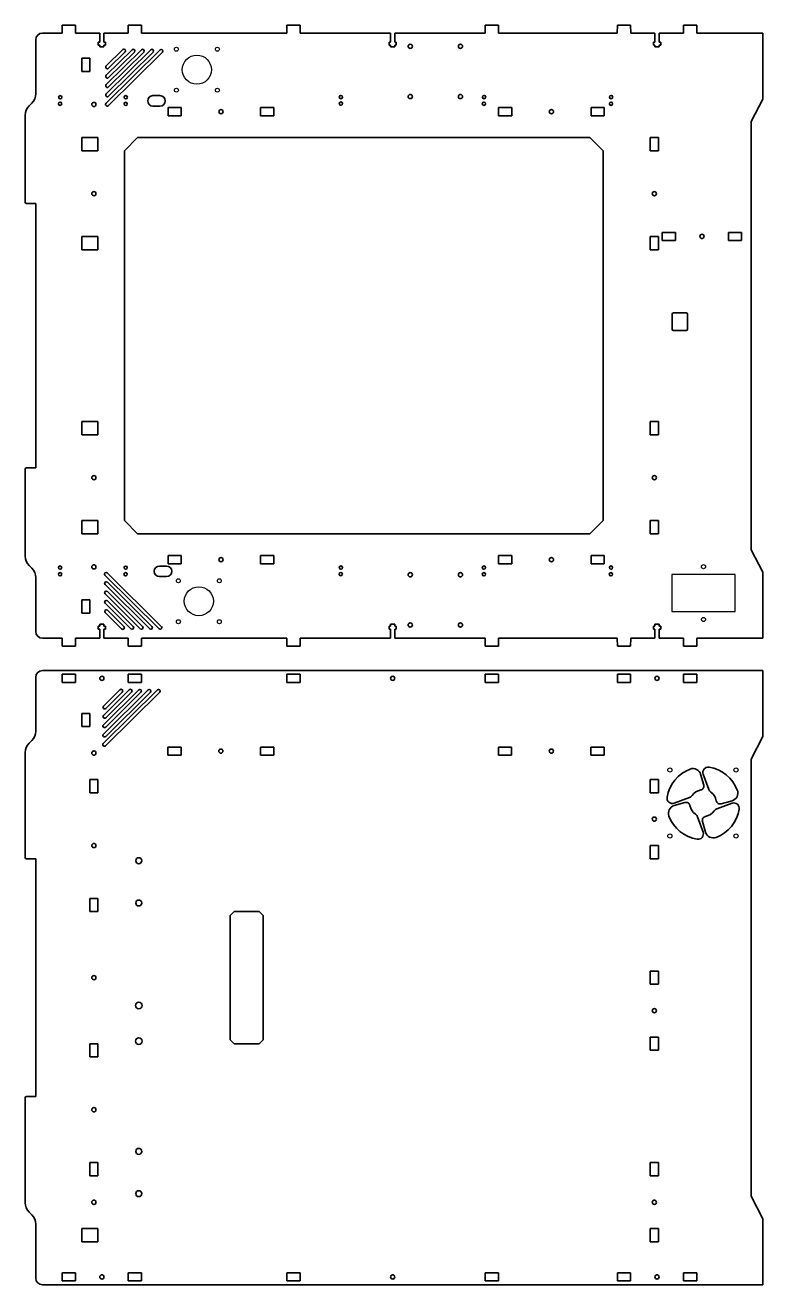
# Model space of a CAD drawing. Header units: millimetres. Extents: x -9 to 2627, y -68 to 886.
# Drawn here: x 2069 to 2627, y -68 to 886 of the extents above; entities that cross this region are included whole.
import ezdxf

# ---------------------------------------------------------------- set-up
doc = ezdxf.new("R2010")
doc.units = ezdxf.units.MM
doc.layers.get('0').update_dxf_attribs({"lineweight": 35})

msp = doc.modelspace()

# ---------------------------------------------------------------- linework, layer by layer
for p, q in [((2082.47, 879.62), (2097.37, 879.62)), ((2097.37, 879.62), (2097.47, 885.62)), ((2097.47, 885.62), (2107.47, 885.62)), ((2107.47, 885.62), (2107.57, 879.62)), ((2107.57, 879.62), (2125.92, 879.62)), ((2125.92, 879.62), (2125.92, 872.82)), ((2129.02, 879.62), (2147.37, 879.62)), ((2129.02, 872.82), (2129.02, 879.62)), ((2147.37, 879.62), (2147.47, 885.62)), ((2147.47, 885.62), (2157.47, 885.62)), ((2157.47, 885.62), (2157.57, 879.62)), ((2157.57, 879.62), (2267.37, 879.62)), ((2267.37, 879.62), (2267.47, 885.62)), ((2267.47, 885.62), (2277.47, 885.62)), ((2277.47, 885.62), (2277.57, 879.62)), ((2277.57, 879.62), (2345.92, 879.62)), ((2345.92, 879.62), (2345.92, 872.82)), ((2349.02, 879.62), (2417.37, 879.62)), ((2349.02, 872.82), (2349.02, 879.62)), ((2417.37, 879.62), (2417.47, 885.62)), ((2417.47, 885.62), (2427.47, 885.62)), ((2427.47, 885.62), (2427.57, 879.62)), ((2427.57, 879.62), (2517.37, 879.62)), ((2517.37, 879.62), (2517.47, 885.62)), ((2517.47, 885.62), (2527.47, 885.62)), ((2527.47, 885.62), (2527.57, 879.62)), ((2527.57, 879.62), (2545.92, 879.62)), ((2545.92, 879.62), (2545.92, 872.82)), ((2549.02, 879.62), (2567.37, 879.62)), ((2549.02, 872.82), (2549.02, 879.62)), ((2567.37, 879.62), (2567.47, 885.62)), ((2567.47, 885.62), (2577.47, 885.62)), ((2577.47, 885.62), (2577.57, 879.62)), ((2577.57, 879.62), (2627.47, 879.62)), ((2627.47, 879.62), (2627.47, 829.62)), ((2077.47, 833.77), (2077.47, 874.62)), ((2124.72, 872.82), (2124.72, 870.62)), ((2125.92, 872.82), (2124.72, 872.82)), ((2124.72, 870.62), (2125.92, 870.62)), ((2125.92, 870.62), (2125.92, 869.12)), ((2125.92, 869.12), (2129.02, 869.12)), ((2130.22, 872.82), (2129.02, 872.82)), ((2129.02, 870.62), (2130.22, 870.62)), ((2129.02, 869.12), (2129.02, 870.62)), ((2130.22, 870.62), (2130.22, 872.82)), ((2344.72, 872.82), (2344.72, 870.62)), ((2345.92, 872.82), (2344.72, 872.82)), ((2344.72, 870.62), (2345.92, 870.62)), ((2345.92, 870.62), (2345.92, 869.12)), ((2345.92, 869.12), (2349.02, 869.12)), ((2350.22, 872.82), (2349.02, 872.82)), ((2349.02, 870.62), (2350.22, 870.62)), ((2349.02, 869.12), (2349.02, 870.62)), ((2350.22, 870.62), (2350.22, 872.82)), ((2544.72, 872.82), (2544.72, 870.62)), ((2545.92, 872.82), (2544.72, 872.82)), ((2544.72, 870.62), (2545.92, 870.62)), ((2545.92, 870.62), (2545.92, 869.12)), ((2545.92, 869.12), (2549.02, 869.12)), ((2550.22, 872.82), (2549.02, 872.82)), ((2549.02, 870.62), (2550.22, 870.62)), ((2549.02, 869.12), (2549.02, 870.62)), ((2550.22, 870.62), (2550.22, 872.82)), ((2112.37, 860.62), (2112.37, 850.62)), ((2118.47, 860.62), (2112.37, 860.62)), ((2118.47, 850.62), (2118.47, 860.62)), ((2171.53, 866.96), (2130.65, 826.52)), ((2164.46, 867), (2130.69, 833.6)), ((2157.39, 867.04), (2130.73, 840.67)), ((2150.32, 867.08), (2130.77, 847.74)), ((2143.25, 867.11), (2130.81, 854.81)), ((2132.41, 824.75), (2173.29, 865.18)), ((2132.45, 831.82), (2166.22, 865.22)), ((2132.49, 838.89), (2159.15, 865.26)), ((2132.53, 845.96), (2152.08, 865.3)), ((2132.56, 853.03), (2145.01, 865.34)), ((2112.37, 850.62), (2118.47, 850.62)), ((2627.47, 829.62), (2618.77, 812.62)), ((2072.4, 824.55), (2074.54, 826.69)), ((2187.57, 823.22), (2177.57, 823.22)), ((2177.57, 823.22), (2177.57, 817.12)), ((2187.57, 817.12), (2187.57, 823.22)), ((2257.57, 823.22), (2247.57, 823.22)), ((2247.57, 823.22), (2247.57, 817.12)), ((2257.57, 817.12), (2257.57, 823.22)), ((2437.57, 823.22), (2427.57, 823.22)), ((2427.57, 823.22), (2427.57, 817.12)), ((2437.57, 817.12), (2437.57, 823.22)), ((2507.57, 823.22), (2497.57, 823.22)), ((2497.57, 823.22), (2497.57, 817.12)), ((2507.57, 817.12), (2507.57, 823.22)), ((2069.47, 751.62), (2069.47, 817.48)), ((2177.57, 817.12), (2187.57, 817.12)), ((2247.57, 817.12), (2257.57, 817.12)), ((2427.57, 817.12), (2437.57, 817.12)), ((2497.57, 817.12), (2507.57, 817.12)), ((2618.77, 812.62), (2618.77, 488.62)), ((2112.37, 800.62), (2112.37, 790.62)), ((2124.47, 800.62), (2112.37, 800.62)), ((2124.47, 790.62), (2124.47, 800.62)), ((2542.37, 800.62), (2542.37, 790.62)), ((2548.47, 800.62), (2542.37, 800.62)), ((2548.47, 790.62), (2548.47, 800.62)), ((2112.37, 790.62), (2124.47, 790.62)), ((2542.37, 790.62), (2548.47, 790.62)), ((2077.47, 750.62), (2070.47, 750.62)), ((2112.37, 725.62), (2112.37, 715.62)), ((2124.47, 725.62), (2112.37, 725.62)), ((2124.47, 715.62), (2124.47, 725.62)), ((2542.37, 725.62), (2542.37, 715.62)), ((2548.47, 725.62), (2542.37, 725.62)), ((2548.47, 715.62), (2548.47, 725.62)), ((2561.47, 728.8), (2551.47, 728.8)), ((2551.47, 728.8), (2551.47, 722.7)), ((2561.47, 722.7), (2561.47, 728.8)), ((2611.47, 728.8), (2601.47, 728.8)), ((2601.47, 728.8), (2601.47, 722.7)), ((2611.47, 722.7), (2611.47, 728.8)), ((2112.37, 715.62), (2124.47, 715.62)), ((2542.37, 715.62), (2548.47, 715.62)), ((2551.47, 722.7), (2561.47, 722.7)), ((2601.47, 722.7), (2611.47, 722.7)), ((2112.37, 585.62), (2112.37, 575.62)), ((2124.47, 585.62), (2112.37, 585.62)), ((2124.47, 575.62), (2124.47, 585.62)), ((2542.37, 585.62), (2542.37, 575.62)), ((2548.47, 585.62), (2542.37, 585.62)), ((2548.47, 575.62), (2548.47, 585.62)), ((2112.37, 575.62), (2124.47, 575.62)), ((2542.37, 575.62), (2548.47, 575.62)), ((2069.47, 483.77), (2069.47, 549.62)), ((2070.47, 550.62), (2077.47, 550.62)), ((2112.37, 510.62), (2112.37, 500.62)), ((2124.47, 510.62), (2112.37, 510.62)), ((2124.47, 500.62), (2124.47, 510.62)), ((2542.37, 510.62), (2542.37, 500.62)), ((2548.47, 510.62), (2542.37, 510.62)), ((2548.47, 500.62), (2548.47, 510.62)), ((2112.37, 500.62), (2124.47, 500.62)), ((2542.37, 500.62), (2548.47, 500.62)), ((2618.77, 488.62), (2627.47, 471.62)), ((2187.57, 484.12), (2177.57, 484.12)), ((2177.57, 484.12), (2177.57, 478.02)), ((2177.57, 478.02), (2187.57, 478.02)), ((2187.57, 478.02), (2187.57, 484.12)), ((2257.57, 484.12), (2247.57, 484.12)), ((2247.57, 484.12), (2247.57, 478.02)), ((2247.57, 478.02), (2257.57, 478.02)), ((2257.57, 478.02), (2257.57, 484.12)), ((2437.57, 484.12), (2427.57, 484.12)), ((2427.57, 484.12), (2427.57, 478.02)), ((2427.57, 478.02), (2437.57, 478.02)), ((2437.57, 478.02), (2437.57, 484.12)), ((2507.57, 484.12), (2497.57, 484.12)), ((2497.57, 484.12), (2497.57, 478.02)), ((2497.57, 478.02), (2507.57, 478.02)), ((2507.57, 478.02), (2507.57, 484.12)), ((2074.54, 474.55), (2072.4, 476.69)), ((2077.47, 426.62), (2077.47, 467.48)), ((2170.7, 428.82), (2129.81, 469.25)), ((2131.57, 471.03), (2172.45, 430.59)), ((2627.47, 471.62), (2627.47, 421.62)), ((2163.63, 428.78), (2129.85, 462.18)), ((2131.61, 463.96), (2165.38, 430.55)), ((2112.37, 450.62), (2112.37, 440.62)), ((2118.47, 450.62), (2112.37, 450.62)), ((2118.47, 440.62), (2118.47, 450.62)), ((2156.55, 428.74), (2129.89, 455.11)), ((2131.65, 456.88), (2158.31, 430.51)), ((2131.69, 449.81), (2151.24, 430.48)), ((2112.37, 440.62), (2118.47, 440.62)), ((2149.48, 428.7), (2129.93, 448.04)), ((2142.41, 428.66), (2129.97, 440.96)), ((2131.73, 442.74), (2144.17, 430.44)), ((2124.72, 430.62), (2124.72, 428.42)), ((2125.92, 430.62), (2124.72, 430.62)), ((2125.92, 432.12), (2125.92, 430.62)), ((2129.02, 432.12), (2125.92, 432.12)), ((2129.02, 430.62), (2129.02, 432.12)), ((2130.22, 430.62), (2129.02, 430.62)), ((2130.22, 428.42), (2130.22, 430.62)), ((2344.72, 430.62), (2344.72, 428.42)), ((2345.92, 430.62), (2344.72, 430.62)), ((2345.92, 432.12), (2345.92, 430.62)), ((2349.02, 432.12), (2345.92, 432.12)), ((2349.02, 430.62), (2349.02, 432.12)), ((2350.22, 430.62), (2349.02, 430.62)), ((2350.22, 428.42), (2350.22, 430.62)), ((2544.72, 430.62), (2544.72, 428.42)), ((2545.92, 430.62), (2544.72, 430.62)), ((2545.92, 432.12), (2545.92, 430.62)), ((2549.02, 432.12), (2545.92, 432.12)), ((2549.02, 430.62), (2549.02, 432.12)), ((2550.22, 430.62), (2549.02, 430.62)), ((2550.22, 428.42), (2550.22, 430.62)), ((2097.37, 421.62), (2082.47, 421.62)), ((2097.47, 415.62), (2097.37, 421.62)), ((2107.57, 421.62), (2107.47, 415.62)), ((2125.92, 421.62), (2107.57, 421.62)), ((2124.72, 428.42), (2125.92, 428.42)), ((2125.92, 428.42), (2125.92, 421.62)), ((2129.02, 428.42), (2130.22, 428.42)), ((2129.02, 421.62), (2129.02, 428.42)), ((2147.37, 421.62), (2129.02, 421.62)), ((2147.47, 415.62), (2147.37, 421.62)), ((2157.57, 421.62), (2157.47, 415.62)), ((2267.37, 421.62), (2157.57, 421.62)), ((2267.47, 415.62), (2267.37, 421.62)), ((2277.57, 421.62), (2277.47, 415.62)), ((2345.92, 421.62), (2277.57, 421.62)), ((2344.72, 428.42), (2345.92, 428.42)), ((2345.92, 428.42), (2345.92, 421.62)), ((2349.02, 428.42), (2350.22, 428.42)), ((2349.02, 421.62), (2349.02, 428.42)), ((2417.37, 421.62), (2349.02, 421.62)), ((2417.47, 415.62), (2417.37, 421.62)), ((2427.57, 421.62), (2427.47, 415.62)), ((2517.37, 421.62), (2427.57, 421.62)), ((2517.47, 415.62), (2517.37, 421.62)), ((2527.57, 421.62), (2527.47, 415.62)), ((2545.92, 421.62), (2527.57, 421.62)), ((2544.72, 428.42), (2545.92, 428.42)), ((2545.92, 428.42), (2545.92, 421.62)), ((2549.02, 428.42), (2550.22, 428.42)), ((2549.02, 421.62), (2549.02, 428.42)), ((2567.37, 421.62), (2549.02, 421.62)), ((2567.47, 415.62), (2567.37, 421.62)), ((2577.57, 421.62), (2577.47, 415.62)), ((2627.47, 421.62), (2577.57, 421.62)), ((2107.47, 415.62), (2097.47, 415.62)), ((2157.47, 415.62), (2147.47, 415.62)), ((2277.47, 415.62), (2267.47, 415.62)), ((2427.47, 415.62), (2417.47, 415.62)), ((2527.47, 415.62), (2517.47, 415.62)), ((2577.47, 415.62), (2567.47, 415.62)), ((2077.47, 392.17), (2077.47, 351.31)), ((2627.47, 397.17), (2082.47, 397.17)), ((2097.47, 388.17), (2097.47, 394.27)), ((2097.47, 394.27), (2107.47, 394.27)), ((2107.47, 394.27), (2107.47, 388.17)), ((2147.47, 388.17), (2147.47, 394.27)), ((2147.47, 394.27), (2157.47, 394.27)), ((2157.47, 394.27), (2157.47, 388.17)), ((2267.47, 388.17), (2267.47, 394.27)), ((2267.47, 394.27), (2277.47, 394.27)), ((2277.47, 394.27), (2277.47, 388.17)), ((2417.47, 388.17), (2417.47, 394.27)), ((2417.47, 394.27), (2427.47, 394.27)), ((2427.47, 394.27), (2427.47, 388.17)), ((2517.47, 388.17), (2517.47, 394.27)), ((2517.47, 394.27), (2527.47, 394.27)), ((2527.47, 394.27), (2527.47, 388.17)), ((2567.47, 388.17), (2567.47, 394.27)), ((2567.47, 394.27), (2577.47, 394.27)), ((2577.47, 394.27), (2577.47, 388.17)), ((2627.47, 347.17), (2627.47, 397.17)), ((2107.47, 388.17), (2097.47, 388.17)), ((2169.45, 382.44), (2128.57, 342.01)), ((2162.38, 382.48), (2128.61, 349.08)), ((2155.31, 382.52), (2128.64, 356.15)), ((2148.24, 382.56), (2128.68, 363.22)), ((2141.17, 382.6), (2128.72, 370.29)), ((2157.47, 388.17), (2147.47, 388.17)), ((2277.47, 388.17), (2267.47, 388.17)), ((2427.47, 388.17), (2417.47, 388.17)), ((2527.47, 388.17), (2517.47, 388.17)), ((2577.47, 388.17), (2567.47, 388.17)), ((2130.32, 340.23), (2171.21, 380.66)), ((2130.36, 347.3), (2164.14, 380.7)), ((2130.4, 354.37), (2157.07, 380.74)), ((2130.44, 361.44), (2149.99, 380.78)), ((2130.48, 368.51), (2142.92, 380.82)), ((2112.37, 354.67), (2112.37, 364.67)), ((2112.37, 364.67), (2118.47, 364.67)), ((2118.47, 364.67), (2118.47, 354.67)), ((2118.47, 354.67), (2112.37, 354.67)), ((2074.54, 344.24), (2072.4, 342.1)), ((2618.74, 330.17), (2627.47, 347.17)), ((2069.47, 335.03), (2069.47, 255.67)), ((2177.47, 333.07), (2177.47, 339.17)), ((2177.47, 339.17), (2187.47, 339.17)), ((2187.47, 339.17), (2187.47, 333.07)), ((2247.47, 333.07), (2247.47, 339.17)), ((2247.47, 339.17), (2257.47, 339.17)), ((2257.47, 339.17), (2257.47, 333.07)), ((2427.47, 333.07), (2427.47, 339.17)), ((2427.47, 339.17), (2437.47, 339.17)), ((2437.47, 339.17), (2437.47, 333.07)), ((2497.47, 333.07), (2497.47, 339.17)), ((2497.47, 339.17), (2507.47, 339.17)), ((2507.47, 339.17), (2507.47, 333.07)), ((2187.47, 333.07), (2177.47, 333.07)), ((2257.47, 333.07), (2247.47, 333.07)), ((2437.47, 333.07), (2427.47, 333.07)), ((2507.47, 333.07), (2497.47, 333.07)), ((2618.74, -0.83), (2618.74, 330.17)), ((2118.37, 304.67), (2118.37, 314.67)), ((2118.37, 314.67), (2124.47, 314.67)), ((2124.47, 314.67), (2124.47, 304.67)), ((2542.37, 304.67), (2542.37, 314.67)), ((2542.37, 314.67), (2548.47, 314.67)), ((2548.47, 314.67), (2548.47, 304.67)), ((2124.47, 304.67), (2118.37, 304.67)), ((2548.47, 304.67), (2542.37, 304.67)), ((2542.37, 254.67), (2542.37, 264.67)), ((2542.37, 264.67), (2548.47, 264.67)), ((2548.47, 264.67), (2548.47, 254.67)), ((2070.47, 254.67), (2077.47, 254.67)), ((2077.47, 254.67), (2077.47, 74.67)), ((2548.47, 254.67), (2542.37, 254.67)), ((2118.37, 214.67), (2118.37, 224.67)), ((2118.37, 224.67), (2124.47, 224.67)), ((2124.47, 224.67), (2124.47, 214.67)), ((2124.47, 214.67), (2118.37, 214.67)), ((2542.37, 159.67), (2542.37, 169.67)), ((2542.37, 169.67), (2548.47, 169.67)), ((2548.47, 169.67), (2548.47, 159.67)), ((2548.47, 159.67), (2542.37, 159.67)), ((2118.37, 104.67), (2118.37, 114.67)), ((2118.37, 114.67), (2124.47, 114.67)), ((2124.47, 114.67), (2124.47, 104.67)), ((2542.37, 109.67), (2542.37, 119.67)), ((2542.37, 119.67), (2548.47, 119.67)), ((2548.47, 119.67), (2548.47, 109.67)), ((2548.47, 109.67), (2542.37, 109.67)), ((2124.47, 104.67), (2118.37, 104.67)), ((2069.47, 73.67), (2069.47, -5.69)), ((2077.47, 74.67), (2070.47, 74.67)), ((2118.37, 14.67), (2118.37, 24.67)), ((2118.37, 24.67), (2124.47, 24.67)), ((2124.47, 24.67), (2124.47, 14.67)), ((2542.37, 24.67), (2548.47, 24.67)), ((2542.37, 14.67), (2542.37, 24.67)), ((2548.47, 24.67), (2548.47, 14.67)), ((2124.47, 14.67), (2118.37, 14.67)), ((2548.47, 14.67), (2542.37, 14.67)), ((2627.47, -17.83), (2618.74, -0.83)), ((2072.4, -12.76), (2074.54, -14.9)), ((2627.47, -67.83), (2627.47, -17.83)), ((2077.47, -21.97), (2077.47, -62.83)), ((2112.37, -35.33), (2112.37, -25.33)), ((2112.37, -25.33), (2124.47, -25.33)), ((2124.47, -25.33), (2124.47, -35.33)), ((2542.37, -25.33), (2548.47, -25.33)), ((2542.37, -35.33), (2542.37, -25.33)), ((2548.47, -25.33), (2548.47, -35.33)), ((2124.47, -35.33), (2112.37, -35.33)), ((2548.47, -35.33), (2542.37, -35.33)), ((2097.47, -64.93), (2097.47, -58.83)), ((2097.47, -58.83), (2107.47, -58.83)), ((2107.47, -64.93), (2097.47, -64.93)), ((2107.47, -58.83), (2107.47, -64.93)), ((2147.47, -64.93), (2147.47, -58.83)), ((2147.47, -58.83), (2157.47, -58.83)), ((2157.47, -64.93), (2147.47, -64.93)), ((2157.47, -58.83), (2157.47, -64.93)), ((2267.47, -64.93), (2267.47, -58.83)), ((2267.47, -58.83), (2277.47, -58.83)), ((2277.47, -64.93), (2267.47, -64.93)), ((2277.47, -58.83), (2277.47, -64.93)), ((2417.47, -64.93), (2417.47, -58.83)), ((2417.47, -58.83), (2427.47, -58.83)), ((2427.47, -64.93), (2417.47, -64.93)), ((2427.47, -58.83), (2427.47, -64.93)), ((2517.47, -64.93), (2517.47, -58.83)), ((2517.47, -58.83), (2527.47, -58.83)), ((2527.47, -64.93), (2517.47, -64.93)), ((2527.47, -58.83), (2527.47, -64.93)), ((2567.47, -64.93), (2567.47, -58.83)), ((2567.47, -58.83), (2577.47, -58.83)), ((2577.47, -64.93), (2567.47, -64.93)), ((2577.47, -58.83), (2577.47, -64.93)), ((2082.47, -67.83), (2627.47, -67.83))]:
    msp.add_line(p, q)
at = {"ltscale": 100}
for p, q in [((2171.41, 832.3), (2166.13, 832.3)), ((2166.13, 824.3), (2171.41, 824.3)), ((2154.47, 800.62), (2144.47, 790.62)), ((2154.47, 800.62), (2496.69, 800.62)), ((2496.69, 800.62), (2506.69, 790.62)), ((2144.47, 510.62), (2144.47, 790.62)), ((2506.69, 790.62), (2506.69, 510.62)), ((2077.47, 550.62), (2077.47, 750.62)), ((2569.47, 667.92), (2559.97, 667.92)), ((2558.97, 666.92), (2558.97, 655.42)), ((2570.47, 655.42), (2570.47, 666.92)), ((2559.97, 654.42), (2569.47, 654.42)), ((2144.47, 510.62), (2154.47, 500.62)), ((2496.69, 500.62), (2506.69, 510.62)), ((2496.69, 500.62), (2154.47, 500.62)), ((2176.34, 476.25), (2171.06, 476.25)), ((2171.06, 468.25), (2176.34, 468.25)), ((2582.82, 310.49), (2580.46, 318.65)), ((2582.39, 318.71), (2586.54, 307.07)), ((2560.33, 296.78), (2571.97, 300.93)), ((2568.57, 297.22), (2560.41, 294.86)), ((2604.32, 296.66), (2592.68, 292.5)), ((2596.1, 296.23), (2604.26, 298.58)), ((2582.28, 274.73), (2578.13, 286.37)), ((2581.84, 282.94), (2584.2, 274.78)), ((2224.47, 211.67), (2227.47, 214.67)), ((2224.47, 211.67), (2224.47, 117.67)), ((2246.47, 214.67), (2227.47, 214.67)), ((2246.47, 214.67), (2249.47, 211.67)), ((2249.47, 117.67), (2249.47, 211.67)), ((2224.47, 117.67), (2227.47, 114.67)), ((2227.47, 114.67), (2246.47, 114.67)), ((2249.47, 117.67), (2246.47, 114.67))]:
    msp.add_line(p, q, dxfattribs=at)
at = {"color": 7, "linetype": 'Continuous', "lineweight": 25}
for p, q in [((2606.6, 469.77), (2558.6, 469.77)), ((2558.6, 469.77), (2558.6, 441.77)), ((2606.6, 441.77), (2606.6, 469.77)), ((2558.6, 441.77), (2606.6, 441.77))]:
    msp.add_line(p, q, dxfattribs=at)
for centre, radius in [((2183.84, 867.44), 1.5), ((2214.84, 867.44), 1.5), ((2199.34, 851.94), 11), ((2183.84, 836.44), 1.5), ((2214.84, 836.44), 1.5), ((2582.6, 475.77), 1.55), ((2185.34, 465.08), 1.5), ((2200.84, 449.58), 11), ((2216.34, 465.08), 1.5), ((2185.34, 434.08), 1.5), ((2216.34, 434.08), 1.5), ((2582.6, 435.77), 1.55), ((2557.18, 321.86), 1.6), ((2607.18, 321.86), 1.6), ((2557.18, 271.86), 1.6), ((2607.18, 271.86), 1.6)]:
    msp.add_circle(centre, radius, dxfattribs=at)
at = {"ltscale": 100}
for centre, radius in [((2360.77, 869.62), 1.6), ((2398.77, 869.62), 1.6), ((2095.97, 831.08), 1.25), ((2145.55, 831.06), 1.25), ((2308.35, 831.21), 1.25), ((2360.77, 831.62), 1.6), ((2398.77, 831.62), 1.6), ((2416.57, 831.18), 1.25), ((2512.71, 831.18), 1.25), ((2095.9, 826.11), 1.25), ((2145.48, 826.09), 1.25), ((2308.29, 826.24), 1.25), ((2416.5, 826.21), 1.25), ((2512.64, 826.21), 1.25), ((2095.84, 470.05), 1.25), ((2095.9, 475.02), 1.25), ((2145.41, 470.04), 1.25), ((2145.48, 475.01), 1.25), ((2308.22, 470.09), 1.25), ((2308.29, 475.06), 1.25), ((2360.77, 469.62), 1.6), ((2398.77, 469.62), 1.6), ((2416.44, 470.06), 1.25), ((2416.5, 475.03), 1.25), ((2512.57, 470.06), 1.25), ((2512.64, 475.03), 1.25), ((2360.77, 431.62), 1.6), ((2398.77, 431.62), 1.6), ((2155.37, 253.17), 2.25), ((2155.37, 221.17), 2.25), ((2155.37, 143.67), 2.5), ((2155.37, 116.67), 2.5), ((2155.37, 33.17), 2.25), ((2155.37, 1.17), 2.25)]:
    msp.add_circle(centre, radius, dxfattribs=at)
for centre in [(2121.42, 825.62), (2217.57, 820.17), (2467.57, 820.17), (2121.42, 758.12), (2545.42, 758.12), (2581.47, 725.75), (2121.42, 543.12), (2545.42, 543.12), (2121.42, 475.62), (2217.57, 481.07), (2467.57, 481.07), (2127.47, 391.22), (2347.47, 391.22), (2547.47, 391.22), (2121.42, 334.67), (2217.47, 336.12), (2467.47, 336.12), (2545.42, 284.67), (2121.42, 264.67), (2121.42, 164.67), (2545.42, 139.67), (2121.42, 64.67), (2121.42, -5.33), (2545.42, -5.33), (2127.47, -61.88), (2347.47, -61.88), (2547.47, -61.88)]:
    msp.add_circle(centre, 1.6)
for centre, radius, start, end in [((2082.47, 874.62), 5, 90, 180), ((2144.13, 866.23), 1.25, 314.68345, 134.68345), ((2151.2, 866.19), 1.25, 314.68345, 134.68345), ((2158.27, 866.15), 1.25, 314.68345, 134.68345), ((2165.34, 866.11), 1.25, 314.68345, 134.68345), ((2172.41, 866.07), 1.25, 314.68345, 134.68345), ((2131.69, 853.92), 1.25, 134.68345, 314.68345), ((2131.61, 839.78), 1.25, 134.68345, 314.68345), ((2131.65, 846.85), 1.25, 134.68345, 314.68345), ((2067.47, 833.77), 10, 315, 0), ((2131.57, 832.71), 1.25, 134.68345, 314.68345), ((2079.47, 817.48), 10, 135, 180), ((2131.53, 825.64), 1.25, 134.68345, 314.68345), ((2070.47, 751.62), 1, 180, 270), ((2070.47, 549.62), 1, 90, 180), ((2079.47, 483.77), 10, 180, 225), ((2067.47, 467.48), 10, 0, 45), ((2130.69, 470.14), 1.25, 45.31655, 225.31655), ((2130.73, 463.07), 1.25, 45.31655, 225.31655), ((2130.77, 456), 1.25, 45.31655, 225.31655), ((2130.81, 448.92), 1.25, 45.31655, 225.31655), ((2130.85, 441.85), 1.25, 45.31655, 225.31655), ((2143.29, 429.55), 1.25, 225.31655, 45.31655), ((2150.36, 429.59), 1.25, 225.31655, 45.31655), ((2157.43, 429.63), 1.25, 225.31655, 45.31655), ((2164.5, 429.66), 1.25, 225.31655, 45.31655), ((2171.58, 429.7), 1.25, 225.31655, 45.31655), ((2082.47, 426.62), 5, 180, 270), ((2082.47, 392.17), 5, 90, 180), ((2142.04, 381.71), 1.25, 314.68345, 134.68345), ((2149.12, 381.67), 1.25, 314.68345, 134.68345), ((2156.19, 381.63), 1.25, 314.68345, 134.68345), ((2163.26, 381.59), 1.25, 314.68345, 134.68345), ((2170.33, 381.55), 1.25, 314.68345, 134.68345), ((2129.56, 362.33), 1.25, 134.68345, 314.68345), ((2129.6, 369.4), 1.25, 134.68345, 314.68345), ((2129.52, 355.26), 1.25, 134.68345, 314.68345), ((2067.47, 351.31), 10, 315.00003, 0.00003), ((2129.48, 348.19), 1.25, 134.68345, 314.68345), ((2079.47, 335.03), 10, 135, 180), ((2129.45, 341.12), 1.25, 134.68345, 314.68345), ((2070.47, 255.67), 1, 180, 270), ((2070.47, 73.67), 1, 90, 180), ((2079.47, -5.69), 10, 180, 225), ((2067.47, -21.97), 10, 0, 45), ((2082.47, -62.83), 5, 180, 270)]:
    msp.add_arc(centre, radius, start, end)
for centre, radius, start, end in [((2166.13, 828.3), 4, 90, 180), ((2171.41, 828.3), 4, 270, 0), ((2559.97, 666.92), 1, 90, 180), ((2569.47, 666.92), 1, 0, 90), ((2559.97, 655.42), 1, 180, 270), ((2569.47, 655.42), 1, 270, 0), ((2171.06, 472.25), 4, 90, 180), ((2176.34, 472.25), 4, 270, 0), ((2582.32, 296.73), 27.64, 110.62182, 170.72264), ((2574.69, 316.98), 6, 16.11439, 110.62182), ((2582.34, 296.73), 27.64, 20.62182, 80.72264), ((2582.33, 296.72), 10.16, 100.477, 145.68829), ((2590.31, 308.41), 4, 199.64722, 235.68829), ((2582.33, 296.72), 10.16, 10.47701, 55.68829), ((2602.6, 304.35), 6, 286.11439, 20.62182), ((2570.63, 304.7), 4, 289.64722, 325.68829), ((2595.27, 299.11), 3, 190.47701, 286.11439), ((2562.07, 289.09), 6, 106.11439, 200.62182), ((2582.33, 296.72), 27.64, 200.62182, 260.72264), ((2582.34, 296.73), 10.16, 190.477, 235.68829), ((2574.36, 285.03), 4, 19.64722, 55.68829), ((2584.72, 283.77), 3, 100.477, 196.11439), ((2582.33, 296.72), 10.16, 280.477, 325.68829), ((2582.34, 296.7), 27.64, 290.62182, 350.72264), ((2578.52, 273.39), 4, 260.72264, 19.64722), ((2589.96, 276.45), 6, 196.11439, 290.62182)]:
    msp.add_arc(centre, radius, start, end, dxfattribs=at)
at = {"ltscale": 100, "extrusion": (0, 0, -1)}
for centre, radius, start, end in [((-2171.41, 828.3), 4, 90, 180), ((-2166.13, 828.3), 4, 270, 0), ((-2171.06, 472.25), 4, 270, 0), ((-2176.34, 472.25), 4, 90, 180), ((-2586.15, 320.06), 4, 340.35278, 99.27736), ((-2579.93, 309.66), 3, 163.88561, 259.523), ((-2558.99, 300.54), 4, 250.35278, 9.27736), ((-2569.4, 294.33), 3, 73.88561, 169.523), ((-2605.67, 292.89), 4, 70.35277, 189.27736), ((-2594.02, 288.73), 4, 34.31171, 70.35277)]:
    msp.add_arc(centre, radius, start, end, dxfattribs=at)

doc.saveas('drawing.dxf')
